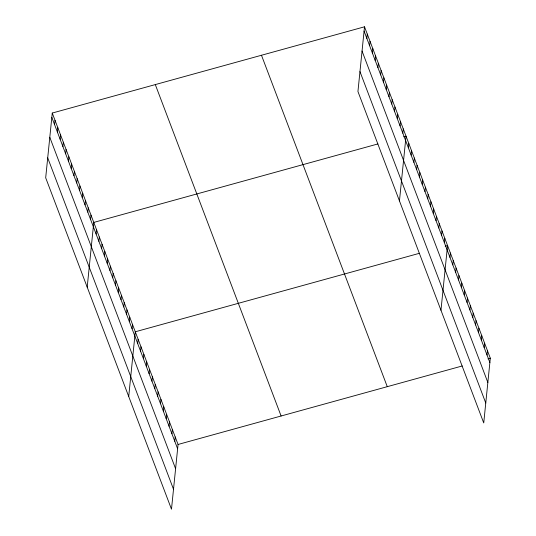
<?xml version="1.0" encoding="UTF-8"?>
<svg xmlns="http://www.w3.org/2000/svg" width="536" height="536" viewBox="0 0 536 536"><rect width="100%" height="100%" fill="white"/><g stroke="black" fill="none" stroke-linecap="round" stroke-linejoin="round"><path stroke-width="0.8" d="M52.26 113.049L45.687 177.791L171.487 509.2L178.059 444.465L52.26 113.049L364.513 26.8L490.313 358.209L483.74 422.951L357.941 91.535L364.513 26.8M54.592 124.66L55.027 120.339M57.359 131.95L57.794 127.635M60.126 139.239L60.561 134.925M62.893 146.529L63.328 142.214M65.66 153.819L66.096 149.504M68.427 161.115L68.869 156.8M71.194 168.405L71.636 164.09M73.961 175.694L74.404 171.379M76.728 182.984L77.171 178.669M79.496 190.28L79.938 185.959M82.263 197.57L82.705 193.255M85.036 204.859L85.472 200.544M87.804 212.149L88.239 207.834M90.571 219.438L91.006 215.124M87.201 287.155L93.773 222.42L377.927 143.929M96.105 234.024L96.54 229.71M98.872 241.314L99.307 236.999M101.639 248.604L102.075 244.289M104.406 255.9L104.842 251.578M107.173 263.189L107.615 258.875M109.94 270.479L110.383 266.164M112.707 277.769L113.15 273.454M115.475 285.058L115.917 280.743M118.242 292.355L118.684 288.04M121.009 299.644L121.451 295.329M123.776 306.934L124.218 302.619M126.55 314.223L126.985 309.909M129.317 321.52L129.752 317.198M132.084 328.809L132.519 324.494M128.714 396.519L135.286 331.784L419.44 253.294M137.698 343.61L138.141 339.295M140.553 351.12L140.988 346.805M143.407 358.638L143.842 354.316M146.254 366.148L146.697 361.834M149.109 373.659L149.544 369.344M151.956 381.17L152.398 376.855M154.81 388.68L155.246 384.366M157.658 396.198L158.1 391.876M160.512 403.709L160.947 399.394M163.366 411.219L163.802 406.904M166.214 418.73L166.656 414.415M169.068 426.241L169.503 421.926M171.915 433.751L172.358 429.437M174.77 441.269L175.205 436.954M366.845 38.404L367.287 34.09M369.612 45.701L370.054 41.379M372.379 52.99L372.822 48.676M375.146 60.28L375.589 55.965M377.913 67.57L378.356 63.255M380.681 74.859L381.123 70.544M383.454 82.155L383.89 77.841M386.222 89.445L386.657 85.13M388.989 96.735L389.424 92.42M391.756 104.024L392.191 99.709M394.523 111.321L394.958 106.999M397.29 118.61L397.725 114.295M400.057 125.9L400.493 121.585M402.824 133.189L403.26 128.875M399.454 200.906L406.027 136.164L403.688 136.814M408.358 147.775L408.8 143.454M411.125 155.065L411.568 150.75M413.893 162.354L414.335 158.04M416.66 169.644L417.102 165.329M419.427 176.934L419.869 172.619M422.194 184.23L422.636 179.915M424.968 191.52L425.403 187.205M427.735 198.809L428.17 194.494M430.502 206.099L430.937 201.784M433.269 213.395L433.704 209.074M436.036 220.685L436.472 216.37M438.803 227.974L439.239 223.659M441.57 235.264L442.006 230.949M444.337 242.553L444.773 238.239M440.967 310.27L447.547 245.535L445.202 246.178M449.959 257.36L450.394 253.046M452.806 264.871L453.248 260.556M455.66 272.382L456.096 268.067M458.508 279.893L458.95 275.578M461.362 287.41L461.798 283.095M464.216 294.921L464.652 290.606M467.064 302.431L467.506 298.117M469.918 309.942L470.353 305.627M472.765 317.453L473.208 313.138M475.62 324.97L476.055 320.649M478.474 332.481L478.909 328.166M481.321 339.992L481.764 335.677M484.175 347.502L484.611 343.187M487.023 355.013L487.465 350.698M178.059 444.465L462.213 365.974M487.974 358.859L490.313 358.209M364.078 31.115L489.877 362.53M362.055 51.054L487.854 382.47M359.964 71.596L485.763 403.012M261.474 55.262L387.273 386.677M155.306 84.588L281.105 416.003M51.825 117.364L177.624 448.779M49.794 137.303L175.594 468.719M47.711 157.852L173.51 489.261"/></g></svg>
